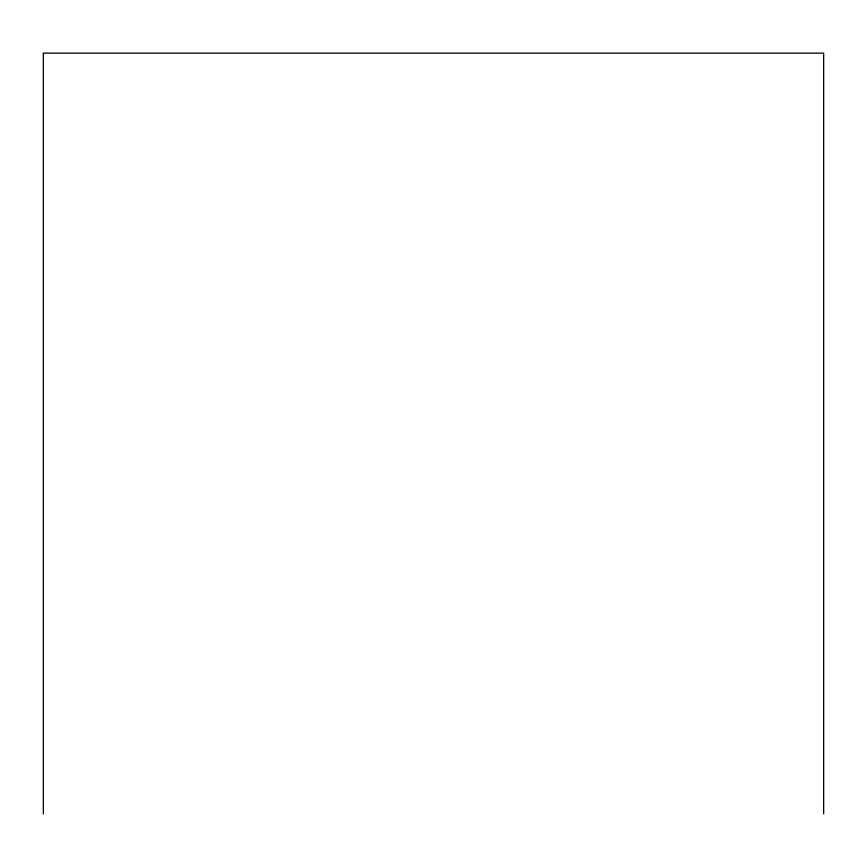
<?xml version="1.0" encoding="UTF-8"?>
<svg xmlns="http://www.w3.org/2000/svg" width="867" height="867" viewBox="0 0 867 867"><rect width="100%" height="100%" fill="white"/><g stroke="black" fill="none" stroke-linecap="round" stroke-linejoin="round"><path stroke-width="1.3" d="M823.65 813.875L823.65 53.125L43.35 53.125L43.35 813.875"/></g></svg>
